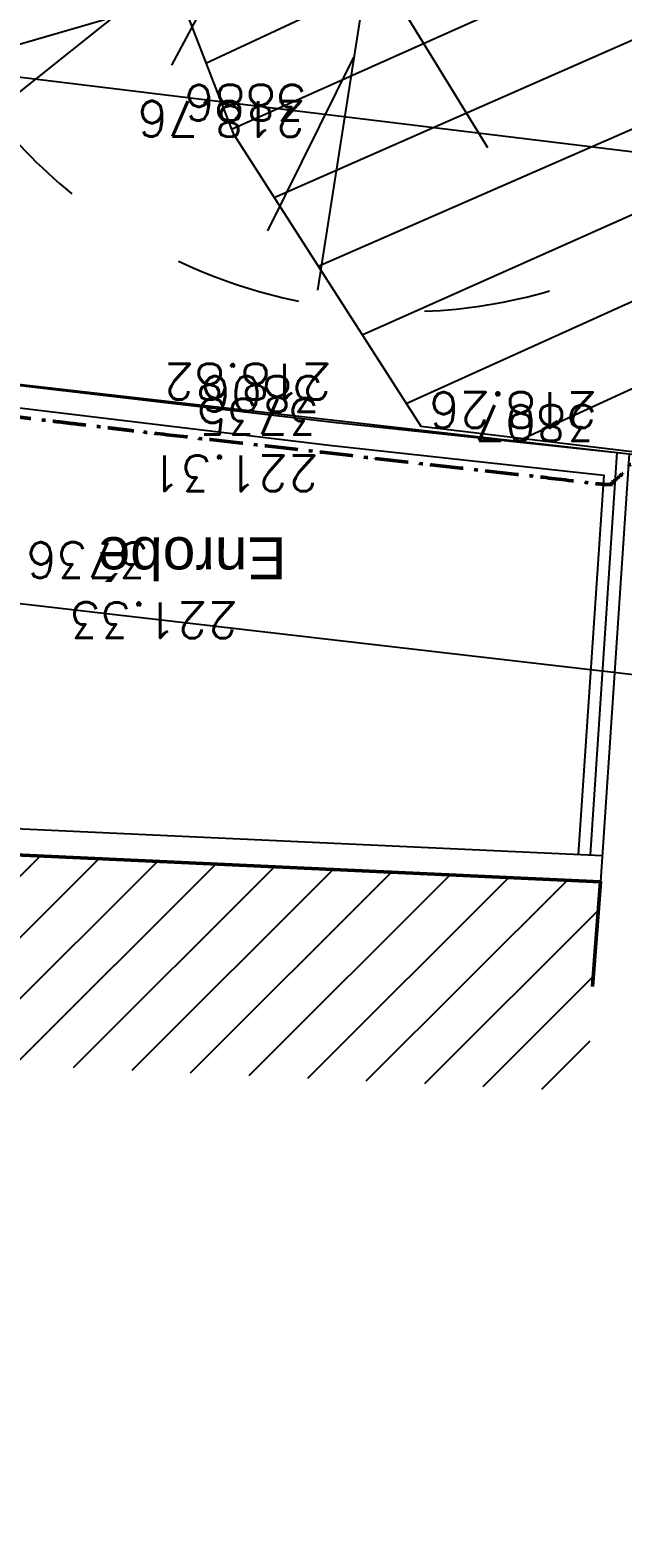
# Model space of a CAD drawing. Extents: x -594 to 29166, y -5797 to 14313.
# Drawn here: x 3537 to 4102, y 313 to 1731 of the extents above; entities that cross this region are included whole.
import ezdxf
from ezdxf.enums import TextEntityAlignment as Align
from ezdxf.lldxf.tags import DXFTag

# ---------------------------------------------------------------- set-up
doc = ezdxf.new("R2010")
doc.units = 0
doc.linetypes.add('Style de ligne -15', pattern=[2.0832800000000002, 1.25, -0.41656, 0.1388600000000001, -0.2778600000000001])
doc.layers.get('0').update_dxf_attribs({"color": 252})
for name, color, linetype in [('A SITE', 252, 'Continuous'), ('AEP_SSL', 252, 'Continuous'), ('DWG_280-140115-P - ALTEA-CANA', 252, 'Continuous'), ('Fond topo - BAT_HAC', 252, 'Continuous'), ('Fond topo - CLO_MUR', 252, 'Continuous'), ('Fond topo - ESPACE_BOISE', 252, 'Continuous'), ('Fond topo - VEG', 252, 'Continuous'), ('Fond topo - VOI_TXT', 252, 'Continuous'), ('Fond topo - Z_500', 252, 'Continuous'), ('prlm-VRD', 252, 'Continuous'), ('SA - EBC', 252, 'Continuous'), ('SA - gazon', 252, 'Continuous')]:
    doc.layers.add(name, color=color, linetype=linetype)
doc.layers.add('Fond topo - BAT', color=252, linetype='Continuous', lineweight=50)
doc.layers.add('Fond topo - P', color=252, linetype='Continuous', lineweight=50)
for name, color, linetype, plot in [('Fond topo - N', 252, 'Continuous', False), ('Fond topo - NCACHE', 252, 'Continuous', False), ('Fond topo - ZCACHE', 252, 'Continuous', False)]:
    doc.layers.add(name, color=color, linetype=linetype, plot=plot)
doc.styles.add('2000_ARIAL', font='arial.ttf', dxfattribs={"height": 0.400000006})
doc.styles.add('SIMPLEX', font='simplex_.ttf', dxfattribs={"height": 1.25})
tags = doc.linetypes.add('L1', pattern=[1.0000000298023224, 0.6000000238418579, -0.4000000059604645]).pattern_tags.tags
tags[6:7] = [DXFTag(74, 4), DXFTag(75, 0), DXFTag(340, '0'), DXFTag(46, 0.0), DXFTag(50, 0.0), DXFTag(44, 0.0), DXFTag(45, 0.0)]
tags[4:5] = [DXFTag(74, 4), DXFTag(75, 0), DXFTag(340, '0'), DXFTag(46, 0.0), DXFTag(50, 0.0), DXFTag(44, 0.0), DXFTag(45, 0.0)]
tags = doc.linetypes.add('L16', pattern=[0.37500001490116125, 0.300000011920929, -0.07500000298023224]).pattern_tags.tags
tags[6:7] = [DXFTag(74, 4), DXFTag(75, 0), DXFTag(340, '0'), DXFTag(46, 0.0), DXFTag(50, 0.0), DXFTag(44, 0.0), DXFTag(45, 0.0)]
tags[4:5] = [DXFTag(74, 4), DXFTag(75, 0), DXFTag(340, '0'), DXFTag(46, 0.0), DXFTag(50, 0.0), DXFTag(44, 0.0), DXFTag(45, 0.0)]
tags = doc.linetypes.add('STYLE_01', pattern=[0.166655994951725, 0.08331199735403061, -0.0833439975976944]).pattern_tags.tags
tags[6:7] = [DXFTag(74, 4), DXFTag(75, 0), DXFTag(340, '0'), DXFTag(46, 0.0), DXFTag(50, 0.0), DXFTag(44, 0.0), DXFTag(45, 0.0)]
tags[4:5] = [DXFTag(74, 4), DXFTag(75, 0), DXFTag(340, '0'), DXFTag(46, 0.0), DXFTag(50, 0.0), DXFTag(44, 0.0), DXFTag(45, 0.0)]

# ---------------------------------------------------------------- blocks, each defined once
blk = doc.blocks.new('A 90.PTOPO')
at = {"layer": 'Fond topo - NCACHE', "style": 'SIMPLEX'}
blk.add_attdef('MAT', text='', height=0.34, dxfattribs=at).set_placement((0.09999999986030161, -0.09999999962747097), align=Align.TOP_LEFT)
at = {"layer": 'Fond topo - ZCACHE', "style": 'SIMPLEX'}
blk.add_attdef('ALT', (0.09999999986030161, 0.09999999962747097), '', height=0.34, dxfattribs=at)
blk = doc.blocks.new('A 90.VEG12')
at = {"ltscale": 2}
for p, q in [((0.01815258799999997, 0.057406781), (0.100441039, 0.47293725)), ((0.05749608, 0.253444298), (0.145517598, 0.414706841)), ((0.037902722, 0.15845596), (-0.06593155700000003, 0.344147082)), ((-0.158788295, 0.086017079), (-0.245985314, 0.284587218)), ((0.04981112299999996, 0.033821695), (0.391570728, 0.285894318)), ((0.143890955, 0.107467204), (0.230033352, 0.253971609)), ((0.2917471699999999, 0.208620217), (0.392372872, 0.233301274)), ((-0.05229389700000003, 0.02983962500000001), (-0.383643778, 0.204631851)), ((-0.25001839, 0.135126714), (-0.3755999820000001, 0.091127132)), ((0.122915307, -0.02992704099999999), (0.317230371, 0.05540147100000001)), ((0.057557527, -0.01766878999999999), (0.411943876, -0.08413611500000001)), ((-0.05265807700000003, -0.029192154), (-0.412380265, -0.256628677)), ((-0.09359106700000003, -0.049762263), (-0.2956446150000001, -0.04653133200000001)), ((0.184132294, -0.04763066399999999), (0.323120213, -0.192805613)), ((0.01825986499999999, -0.057372749), (0.107637982, -0.4128258760000001)), ((0.02259491799999996, -0.07955337300000001), (0.001649748999999978, -0.36183712)), ((-0.151821475, -0.09483882200000002), (-0.2999525240000001, -0.315936062)), ((0.05371548199999998, -0.188497704), (0.197263789, -0.356749422))]:
    blk.add_line(p, q, dxfattribs=at)
for start, end in [(90, 103.8461539085843), (62.30769199853572, 76.15384597947835), (117.6923078993823, 131.5384619204946), (34.61538499867542, 48.46153799321151), (145.3846149358338, 159.2307690506909), (6.923076979206323, 20.76923090842763), (173.0769230068974, 186.9230769931026), (339.2307689837768, 353.0769230207937), (200.7692310571047, 214.6153850641662), (311.5384620067885, 325.3846150013246), (228.4615380795054, 242.3076921006177), (283.8461540205217, 297.6923080014643), (256.1538460914157, 270)]:
    blk.add_arc((0, 0), 0.496982058, start, end, dxfattribs=at)
blk = doc.blocks.new('A$C380262B1')
at = {"layer": 'Fond topo - BAT_HAC'}
h = blk.add_hatch(dxfattribs=at)
h.set_pattern_fill('ANSI31*128', color=256, scale=12.9999995, angle=-20.82846392552948, style=0, pattern_type=2)
h.set_pattern_definition([(224.9607580165254, (16553.89202157967, 8565.139112062752), (29.16583499825001, -29.20581385283987), [])])
h.paths.add_polyline_path([(-5197.18646905385, -3992.895145434886), (-5119.344789115712, -3896.832114085555), (-5115.917269187048, -3854.393010213971), (-5071.986508974805, -3739.324825163931), (-5045.925904856995, -3706.346571817994), (-5044.716683635488, -3682.140761986375), (-4994.823622144759, -3685.207373648882), (-4990.32072420232, -3595.326018054038), (-5040.226546442136, -3592.258621938527), (-5037.054382404312, -3528.759247995913), (-4943.121764762327, -3534.532693214715), (-4913.178271567449, -3536.373130977154), (-4902.316804276779, -3359.659575950354), (-4932.260297471657, -3357.819138187915), (-4931.769514130428, -3349.834206700325), (-5028.967389557511, -3298.038449883461), (-5017.875112267211, -3117.569670453668), (-4968.442538101226, -3120.607979036868), (-4961.908068927005, -3020.955579727888), (-5011.748566990718, -3017.892198543996), (-4984.551201201975, -2575.397362187505), (-4916.785073047504, -2581.032631825656), (-4912.572270259261, -2526.725570857525), (-4895.368336141109, -2304.950392059982), (-4012.983020907268, -2345.645791105926), (-4020.717160822824, -2445.346258021891), (-4025.326500786468, -2545.289102941751), (-4198.319353396073, -2537.31071408838), (-4710.95847315155, -2513.667921163142), (-4713.171336706728, -2542.193850968033), (-4732.938476232812, -2797.011203784496), (-4749.196578515694, -2833.652190398425), (-4771.07792631723, -3167.348579782993), (-4690.423931647092, -3172.305872198194), (-4725.824567256495, -3748.266003560275), (-4797.511183423921, -3743.859879486263), (-4805.19526056014, -3897.240055445582), (-4915.604600869119, -3890.453889779747), (-4918.869020743296, -3899.004410207272), (-4924.977912241593, -3974.643905460835), (-5041.797925019637, -4118.809403479099)])
at = {"layer": 'SA - EBC'}
h = blk.add_hatch(dxfattribs=at)
h.set_pattern_fill('_USER', color=256, scale=75, angle=-335.8284639255295, style=0, pattern_type=0)
h.set_pattern_definition([(24.17153607447054, (-355966725.0913794, -417896002.4038396), (-30.71023888770651, 68.42427367140989), [])])
h.paths.add_polyline_path([(-2314.410342462361, -5442.904009483755), (-2011.344377091154, -4403.405862860382, 0.1757001840321618), (-2117.315026232973, -3181.742022652179), (-2133.604345610365, -2164.542588684708), (-4184.56532494165, -1910.859146714211), (-4363.546958426014, -1631.493625789881), (-4456.834056880325, -1389.476010762155), (-4452.58268956095, -1283.004196919501), (-4365.724448906258, -1149.834804795682, -0.3429596860983219), (-3847.305976552889, -1004.135026223958), (-3739.530228963122, -1164.628958702087), (-3489.907690742984, -1393.884827848524), (-3121.04489444755, -1561.423525027931), (-2602.765177562833, -1687.868996616453), (-2149.713806062937, -1753.350787702948, -0.05232800396274189), (-1667.605965072289, -1110.057464241982), (-1331.043144734576, -747.1129518002272), (-825.7437983062118, -357.8867902979255, -0.6063583027436652), (-248.08718576096, -625.4761992022395), (-114.6522263996303, -1209.128790069371), (248.8548896741122, -2039.569625724107, -0.1348356330971435), (274.0471122320741, -2927.3985857144), (179.8578845802695, -3312.811696436256), (-203.946401597932, -3919.655545894057, 0.0649336858225195), (-446.8798118177801, -4443.458756804466), (-472.9664076585323, -4821.967577282339)])
at = {"layer": 'AEP_SSL', "elevation": 1e-07, "flags": 128}
blk.add_lwpolyline([(-5717.41904723458, -1437.771737203002), (-1169.983268575743, -1990.669038705528), (183.6855848319829, -1978.666592855006), (2115.870910091326, -2387.052188906819), (2566.228295816109, -2969.102435186505), (1986.514152260497, -6423.389684781432), (2112.063771253452, -6938.274653535336), (2245.794293796644, -7100.191099010408), (2795.577709609643, -7390.379483159631), (3054.210793226957, -7450.776990875602), (3952.009552111849, -7705.164130404592), (5214.530126424506, -7870.333233941346), (6823.962332261726, -8192.876758240163), (7877.332152193412, -8364.675091579556), (8081.349294679239, -8360.994071885943), (8800.965194171295, -8189.201248250902), (9214.932774147019, -7963.005145359784), (9372.241163998842, -7789.413719624281), (10176.14748096094, -4228.885702043772), (10728.79072255455, -2062.42661178112), (11242.06466162577, -979.6682165935636)], dxfattribs=at)
at = {"layer": 'DWG_280-140115-P - ALTEA-CANA', "linetype": 'STYLE_01', "ltscale": 25, "elevation": 1e-07, "flags": 128}
blk.add_lwpolyline([(-5050.515049835667, -2023.990016523749), (-3871.755655249581, -2160.446866415441), (-2782.055274024606, -2283.73687081039), (-1204.606936872005, -2491.870566271245), (134.5675635617226, -2479.982469603419), (1852.102971030399, -2843.059378210455)], dxfattribs=at)
at = {"layer": 'Fond topo - BAT', "ltscale": 2, "flags": 128}
blk.add_lwpolyline([(-4895.368336141109, -2304.950392059982), (-4012.983020907268, -2345.645791105926), (-4020.717160915956, -2445.346258021891)], dxfattribs=at)
at = {"layer": 'Fond topo - CLO_MUR', "ltscale": 2, "flags": 128}
for points in [[(-4881.09001298435, -1835.150640271604), (-4267.948176851496, -1906.98321852833)], [(-4839.49076696299, -1860.61969473958), (-4271.806133398786, -1928.867817018181)], [(-4267.948176944628, -1906.983218714595), (-4006.541969859973, -1934.798204153776), (-3985.659851599485, -1937.020170688629), (-4012.983020907268, -2345.645791105926)], [(-4271.806133398786, -1928.867817018181), (-4010.084036132321, -1957.55114722997), (-4034.2774101533, -2319.369805511087)], [(-4876.861810171977, -2305.80390850082), (-4875.697737885639, -2280.56370196864), (-4011.296918476, -2320.429660286754)]]:
    blk.add_lwpolyline(points, dxfattribs=at)
at = {"layer": 'Fond topo - CLO_MUR', "linetype": 'L16', "ltscale": 2, "flags": 128}
blk.add_lwpolyline([(-4022.784716915339, -2319.899845868349), (-3997.101669246331, -1935.80270158127)], dxfattribs=at)
at = {"layer": 'Fond topo - ESPACE_BOISE', "linetype": 'L1', "ltscale": 2, "flags": 128}
blk.add_lwpolyline([(-472.9664076585323, -4821.967577282339), (-446.8798118177801, -4443.458756804466, -0.07630389513887255), (-148.0320682283491, -3835.523691028357, 0.02448427011239827), (179.8578845802695, -3312.811696436256), (274.0471122320741, -2927.3985857144, 0.1348356330637854), (248.8548896741122, -2039.569625724107), (-117.9832155350596, -1201.519064605236), (-248.08718576096, -625.4761992022395, 0.6134800698962541), (-831.6010790411383, -362.4962572008371), (-1331.043144734576, -747.1129518002272), (-1667.605965072289, -1110.057464241982, 0.05232800396274189), (-2149.713806062937, -1753.350787702948), (-2602.765177562833, -1687.868996616453), (-3121.04489444755, -1561.423525027931), (-3489.907690742984, -1393.884827848524), (-3739.530228963122, -1164.628958702087), (-3782.150128344074, -1090.369711536914), (-3847.305976552889, -1004.135026223958, 0.3429596859993066), (-4365.724448906258, -1149.834804795682), (-4452.58268956095, -1283.004196919501), (-4456.834056880325, -1389.476010762155), (-4363.546958426014, -1631.493625789881), (-4184.56532494165, -1910.859146714211), (-2449.699275894091, -2118.669976852834), (-2133.685247646645, -2159.490596409887), (-2117.315026232973, -3181.742022652179, -0.1757001840425524), (-2011.344377091154, -4403.405862860382), (-2314.410342462361, -5442.904009483755)], format="xyb", dxfattribs=at)
at = {"layer": 'SA - gazon'}
blk.add_lwpolyline([(-5212.623958056793, -695.4926125705242), (-5523.305980255827, -1762.705779261887), (-4881.09001298435, -1835.150640271604), (-3985.659851599485, -1937.020170688629), (-3340.225464990363, -2021.963689103723), (-2133.604345610365, -2164.542588684708), (-1443.056506523862, -2253.743029199541), (-387.8580659162253, -2379.91346269846), (68.14405941404402, -2441.539624240249), (1179.828245798126, -2579.164548963308)], dxfattribs=at)
at = {"layer": 'Fond topo - P', "ltscale": 2}
ref = blk.add_blockref('A 90.PTOPO', (-4283.432773454115, -1629.236880037934), dxfattribs=dict(at, xscale=100, yscale=100, zscale=100, rotation=179.9607580165254))
ref.add_attrib('MAT', '3886', dxfattribs={"layer": 'Fond topo - N', "color": 0, "ltscale": 2, "height": 34, "rotation": 179.9607579854925, "style": 'SIMPLEX'}).set_placement((-4293.425922049209, -1619.230033271015), align=Align.TOP_LEFT)
ref.add_attrib('ALT', '218.76', (-4294.453092711046, -1600.588734541088), dxfattribs={"layer": 'Fond topo - Z_500', "color": 0, "ltscale": 2, "height": 34, "rotation": 179.9607579854925, "style": 'SIMPLEX'})
ref = blk.add_blockref('A 90.PTOPO', (-4267.948176851496, -1906.98321852833), dxfattribs=dict(at, xscale=100, yscale=100, zscale=100, rotation=179.9607580165254))
ref.add_attrib('MAT', '3806', dxfattribs={"layer": 'Fond topo - N', "color": 0, "ltscale": 2, "height": 34, "rotation": 179.9607579854925, "style": 'SIMPLEX'}).set_placement((-4277.941325493157, -1896.976372040808), align=Align.TOP_LEFT)
ref.add_attrib('ALT', '218.82', (-4269.323331071064, -1851.427938602865), dxfattribs={"layer": 'Fond topo - Z_500', "color": 0, "ltscale": 2, "height": 34, "rotation": 179.9607579854925, "style": 'SIMPLEX'})
ref = blk.add_blockref('A 90.PTOPO', (-4271.806133398786, -1928.867817018181), dxfattribs=dict(at, xscale=100, yscale=100, zscale=100, rotation=179.9607580165254))
ref.add_attrib('MAT', '3735', dxfattribs={"layer": 'Fond topo - N', "color": 0, "ltscale": 2, "height": 34, "rotation": 179.9607579854925, "style": 'SIMPLEX'}).set_placement((-4281.799281900749, -1918.860970251262), align=Align.TOP_LEFT)
ref.add_attrib('ALT', '221.31', (-4281.812980072573, -1938.860965520144), dxfattribs={"layer": 'Fond topo - Z_500', "color": 0, "ltscale": 2, "height": 34, "rotation": 179.9607579854925, "style": 'SIMPLEX'})
ref = blk.add_blockref('A 90.PTOPO', (-4006.541969859973, -1934.798204153776), dxfattribs=dict(at, xscale=100, yscale=100, zscale=100, rotation=179.9607580165254))
ref.add_attrib('MAT', '3807', dxfattribs={"layer": 'Fond topo - N', "color": 0, "ltscale": 2, "height": 34, "rotation": 179.9607579854925, "style": 'SIMPLEX'}).set_placement((-4016.535118455067, -1924.791357573122), align=Align.TOP_LEFT)
ref.add_attrib('ALT', '218.26', (-4016.307714441791, -1878.519159276038), dxfattribs={"layer": 'Fond topo - Z_500', "color": 0, "ltscale": 2, "height": 34, "rotation": 179.9607579854925, "style": 'SIMPLEX'})
ref = blk.add_blockref('A 90.PTOPO', (-4434.143375605345, -2065.664743632078), dxfattribs=dict(at, xscale=100, yscale=100, zscale=100, rotation=179.9607580165254))
ref.add_attrib('MAT', '3736', dxfattribs={"layer": 'Fond topo - N', "color": 0, "ltscale": 2, "height": 34, "rotation": 179.9607579854925, "style": 'SIMPLEX'}).set_placement((-4444.136524200439, -2055.657896958292), align=Align.TOP_LEFT)
ref.add_attrib('ALT', '221.33', (-4358.736003236845, -2078.950415272266), dxfattribs={"layer": 'Fond topo - Z_500', "color": 0, "ltscale": 2, "height": 34, "rotation": 179.9607579854925, "style": 'SIMPLEX'})
at = {"layer": 'Fond topo - VEG', "ltscale": 2, "xscale": 1006.4, "yscale": 1006.4, "zscale": 100, "rotation": 182.3278434684567}
blk.add_blockref('A 90.VEG12', (-4201.2526310049, -1301.416688412428), dxfattribs=at)
at = {"layer": 'Fond topo - VOI_TXT', "style": '2000_ARIAL'}
blk.add_text('Enrobé', height=40, rotation=179.9607579921626, dxfattribs=at).set_placement((-4312.590373633429, -2016.810150910169))

msp = doc.modelspace()

# ---------------------------------------------------------------- linework, layer by layer
at = {"layer": 'A SITE', "linetype": 'Style de ligne -15', "lineweight": 50, "ltscale": 25.4}
msp.add_open_spline([(4176.460323989, 5442.268083721201), (4369.671814654253, 5480.305082514233), (4562.883305319505, 5518.342081307264), (4903.035870079556, 5519.770962749722), (5243.188434839607, 5521.199844192178), (5979.862232432676, 5524.644192387673), (6716.536030025745, 5528.088540583168), (7278.196035443951, 5527.680984529125), (7839.856040862154, 5527.273428475082), (8021.33605249903, 5527.04436151977), (8202.816064135908, 5526.815294564457), (8808.175518535207, 5525.355672830381), (9413.534972934507, 5523.896051096305), (10716.35055125782, 5525.292875773189), (12019.16612958114, 5526.689700450073), (12242.59736941556, 5526.219074095052), (12466.02860924998, 5525.748447740031), (12816.58825669966, 5520.962446153984), (13167.14790414932, 5516.176444567938), (13202.67334411069, 5616.323253230989), (13238.19878407206, 5716.470061894041), (13267.88797985007, 5802.201202280354), (13297.57717562809, 5887.932342666667), (13327.26637146807, 5973.663483182873), (13356.95556730804, 6059.39462369908), (13408.40586833479, 6207.963585019167), (13459.85616936153, 6356.532546339254), (13477.00626972637, 6406.055533505653), (13494.1563700912, 6455.578520672052), (13528.56424594086, 6560.211756405557), (13562.97212179051, 6664.844992139062), (13573.34426940263, 6696.386357049848), (13583.71641701474, 6727.927721960633), (13599.14459516289, 6774.844311820367), (13614.57277331104, 6821.7609016801), (13678.89845151418, 7117.445058481407), (13743.22412971732, 7413.129215282714), (13957.44417426001, 7453.649993311512), (14171.6642188027, 7494.17077134031), (14164.33110006091, 7534.454284825461), (14156.99798131911, 7574.737798310613), (14190.69856097776, 7584.1885789299), (14224.3991406364, 7593.639359549188), (14227.54598275065, 7586.876309721521), (14230.6928248649, 7580.113259893854), (14293.31613396937, 7599.075882379029), (14355.93944307384, 7618.038504864206), (14360.33627129155, 7603.518153668139), (14364.73309950925, 7588.997802472074), (14537.19463817218, 7591.452871283189), (14709.72105367121, 7640.318572682433), (14664.80085229129, 7789.364483691123), (14619.88065091136, 7938.410394699813), (15047.10136485209, 8062.384212492531), (15474.32207879282, 8186.35803028525), (15686.72011032906, 8247.99634733282), (15899.1181418653, 8309.634664380394), (15904.18095425764, 8311.16615035549), (15909.24376664999, 8312.697636330588), (15908.24632720474, 8315.994988719141), (15907.24888775948, 8319.292341107695), (17672.66370066847, 8849.18489157519), (19438.07851357746, 9379.077442042686), (19648.94625719312, 9442.84166650947), (19859.81400080878, 9506.605890976254), (20255.34999765514, 9309.740046358256), (20650.88599450151, 9112.87420174026), (20960.83037043088, 8222.925854629979), (21270.77474636025, 7332.977507519699), (21180.20482578994, 7304.155253916865), (21089.63490521962, 7275.333000314032), (21163.08192130905, 7017.583632131451), (21236.52893739848, 6759.834263948869), (21251.59096196499, 6763.900398713808), (21266.65298653151, 6767.966533478745), (21275.66331628615, 6734.589920389879), (21284.67364604079, 6701.213307301014), (21269.90174220742, 6697.225493309333), (21255.12983837404, 6693.237679317652), (21270.02909754186, 6638.046934804524), (21284.92835670968, 6582.856190291396), (21291.18791271421, 6584.546016145794), (21297.44746871873, 6586.235842000193), (21305.99505503359, 6495.045994312171), (21402.88127022713, 6506.77370062368), (21487.34614140726, 6527.117243858374), (21571.8110125874, 6547.460787093069), (21569.54090915693, 6559.077459708715), (21567.27080572647, 6570.694132324361), (21604.9826147757, 6578.638180696444), (21642.69442382495, 6586.582229068526), (21649.99092684802, 6549.24424479024), (21657.28742987109, 6511.906260511954), (21652.49321263043, 6510.896351562153), (21647.69899538977, 6509.88644261235), (21807.59759874861, 5746.171790918018), (21967.49620210746, 4982.457139223686), (21977.29087856582, 4938.619647976331), (21987.08555502418, 4894.782156728977), (22015.77968985148, 4743.897667099305), (22044.47382467878, 4593.013177469635), (22063.49845796792, 4473.15386370534), (22082.52309125707, 4353.294549941044), (22101.17758034708, 4237.725041504161), (22119.8320694371, 4122.155533067276), (22124.34521501322, 4087.383801149612), (22128.85836058934, 4052.612069231947), (22138.67043277023, 3933.294823616047), (22148.48250495112, 3813.977578000148), (22152.89930715496, 3687.239417307076), (22157.31610935879, 3560.501256614004), (22156.076484195, 3368.858372212821), (22154.83685903121, 3177.215487811639), (22152.19921093334, 3078.786779554529), (22149.56156283546, 2980.358071297419), (22145.45597761818, 2863.604543402881), (22141.35039240089, 2746.851015508344), (22132.84957172425, 2586.184714510545), (22124.3487510476, 2425.518413512747), (22087.73229281092, 1950.645502867765), (22051.11583457425, 1475.772592222784), (21993.93267188069, 847.2728484507301), (21936.74950918714, 218.7731046786765), (21915.72911809816, 183.1543716948916), (21894.70872700917, 147.5356387111067), (21213.22959377029, 141.5663173796755), (20531.75046053142, 135.5969960482442), (20529.70391122794, 160.0584829811443), (20527.65736192447, 184.5199699140445), (20322.85211202239, 176.690893984845), (20118.04686212031, 168.8618180556456), (19882.16605612223, 159.8448189737624), (19646.28525012414, 150.8278198918793), (19256.88795437214, 145.1817412266304), (18867.49065862014, 139.5356625613815), (18773.40076004949, -158.0539794890239), (18679.31086147885, -455.6436215394293), (18604.52972435834, -1398.2892427307), (18529.74858723784, -2340.934863921971), (18635.05281645298, -2777.584667182492), (18740.3570456681, -3214.234470443014), (18588.75649128179, -3295.852804806581), (18437.15593689547, -3377.471139170148), (18384.51067286626, -3407.386502780186), (18331.86540883705, -3437.301866390224), (18280.61346701965, -3484.555506740129), (18229.36152520225, -3531.809147090034), (18125.26721579346, -3688.348619902795), (18021.17290638468, -3844.888092715555), (17973.14358509049, -3961.195121001385), (17925.1142637963, -4077.502149287216), (17903.6595444782, -4188.267269896076), (17882.2048251601, -4299.032390504935), (17853.8311819437, -4428.724102620885), (17825.4575387273, -4558.415814736834), (17795.32097892486, -4816.051617467339), (17765.18441912243, -5073.687420197844), (17828.42555699479, -5320.211674328882), (17891.66669486716, -5566.73592845992), (16164.83861855822, -5333.520038808841), (14438.01054224929, -5100.304149157763), (14043.04613360993, -5030.62411782032), (13648.08172497056, -4960.944086482877), (13506.14388269963, -4936.078551666066), (13364.20604042869, -4911.213016849256), (13220.84792956359, -4883.357134984888), (13077.48981869849, -4855.501253120519), (12791.93663099906, -4799.706438058725), (12506.38344329963, -4743.911622996931), (12128.34885504419, -4679.679125337937), (11750.31426678875, -4615.446627678944), (11530.96657057306, -4571.296341279807), (11311.61887435737, -4527.14605488067), (10549.50275420606, -4375.436976027418), (9787.386634054754, -4223.727897174167), (9847.497623255429, -3981.593318758593), (9907.608612456102, -3739.45874034302), (9806.224612371345, -3461.390401503092), (9704.840612286585, -3183.322062663164), (9715.186505392605, -3083.78428544866), (9725.532398498623, -2984.246508234157), (9824.047302511954, -2441.958219058206), (9922.562206525283, -1899.669929882255), (9651.720328772337, -1701.166952330637), (9380.878451019391, -1502.663974779018), (9447.608481402609, -1104.824686992503), (9514.338511785827, -706.9853992059885), (9834.997575414756, -611.0330797781556), (10155.65663904368, -515.0807603503229), (10247.11430860766, 11.58272047775972), (10338.57197817164, 538.2462013058423), (10143.19891171326, 564.034399210519), (9947.825845254876, 589.8225971151958), (9948.480143309253, 594.7796016490087), (9949.134441363629, 599.7366061828216), (9614.749591614567, 638.6852105942904), (9280.364741865505, 677.6338150057593), (8737.858740855809, 744.5739853015723), (8195.352739846112, 811.5141555973853), (7103.907474774716, 948.2615167649813), (6012.462209703319, 1085.008877932577), (5516.206690876444, 1145.917004896744), (5019.951172049568, 1206.825131860911), (4567.056891918675, 1262.264872866837), (4114.162611787784, 1317.704613872763), (4102.179930818145, 1307.408669484968), (4090.197249848507, 1297.112725097174), (3869.943570597327, 1322.109522471705), (3649.689891346147, 1347.106319846236), (3455.220307945352, 1370.40469088167), (3260.750724544557, 1393.703061917104), (3258.524318804017, 1373.559348491966), (3256.297913063478, 1353.415635066829), (2884.9618248586, 1399.247563906887), (2513.625736653723, 1445.079492746946), (2816.188598448748, 2481.82475935111), (3118.751460243772, 3518.570025955275), (3122.582998515823, 3517.421165562354), (3126.414536787875, 3516.272305169434), (3182.802811835182, 3704.331784302535), (3239.191086882488, 3892.391263435636), (3244.935288008489, 3911.548615905299), (3250.679489134491, 3930.705968374963), (3342.692954312362, 4248.16559893286), (3434.706419490234, 4565.625229490758), (3504.836904109278, 4748.284544670305), (3574.967388728322, 4930.943859849853), (3700.502833669992, 5086.55402693077), (3826.038278611662, 5242.164194011688), (4001.249301300331, 5342.216138866444), (4176.460323989, 5442.268083721201)], degree=2, knots=[0, 0, 0, 1, 1, 2, 2, 3, 3, 4, 4, 5, 5, 6, 6, 7, 7, 8, 8, 9, 9, 10, 10, 11, 11, 12, 12, 13, 13, 14, 14, 15, 15, 16, 16, 17, 17, 18, 18, 19, 19, 20, 20, 21, 21, 22, 22, 23, 23, 24, 24, 25, 25, 26, 26, 27, 27, 28, 28, 29, 29, 30, 30, 31, 31, 32, 32, 33, 33, 34, 34, 35, 35, 36, 36, 37, 37, 38, 38, 39, 39, 40, 40, 41, 41, 42, 42, 43, 43, 44, 44, 45, 45, 46, 46, 47, 47, 48, 48, 49, 49, 50, 50, 51, 51, 52, 52, 53, 53, 54, 54, 55, 55, 56, 56, 57, 57, 58, 58, 59, 59, 60, 60, 61, 61, 62, 62, 63, 63, 64, 64, 65, 65, 66, 66, 67, 67, 68, 68, 69, 69, 70, 70, 71, 71, 72, 72, 73, 73, 74, 74, 75, 75, 76, 76, 77, 77, 78, 78, 79, 79, 80, 80, 81, 81, 82, 82, 83, 83, 84, 84, 85, 85, 86, 86, 87, 87, 88, 88, 89, 89, 90, 90, 91, 91, 92, 92, 93, 93, 94, 94, 95, 95, 96, 96, 97, 97, 98, 98, 99, 99, 100, 100, 101, 101, 102, 102, 103, 103, 104, 104, 105, 105, 106, 106, 107, 107, 108, 108, 109, 109, 110, 110, 111, 111, 112, 112, 113, 113, 114, 114, 115, 115, 115], dxfattribs=at)

# ---------------------------------------------------------------- block references
at = {"layer": 'prlm-VRD'}
msp.add_blockref('A$C380262B1', (8094.782763188872, 3263.943246462347), dxfattribs=at)

doc.saveas('drawing.dxf')
